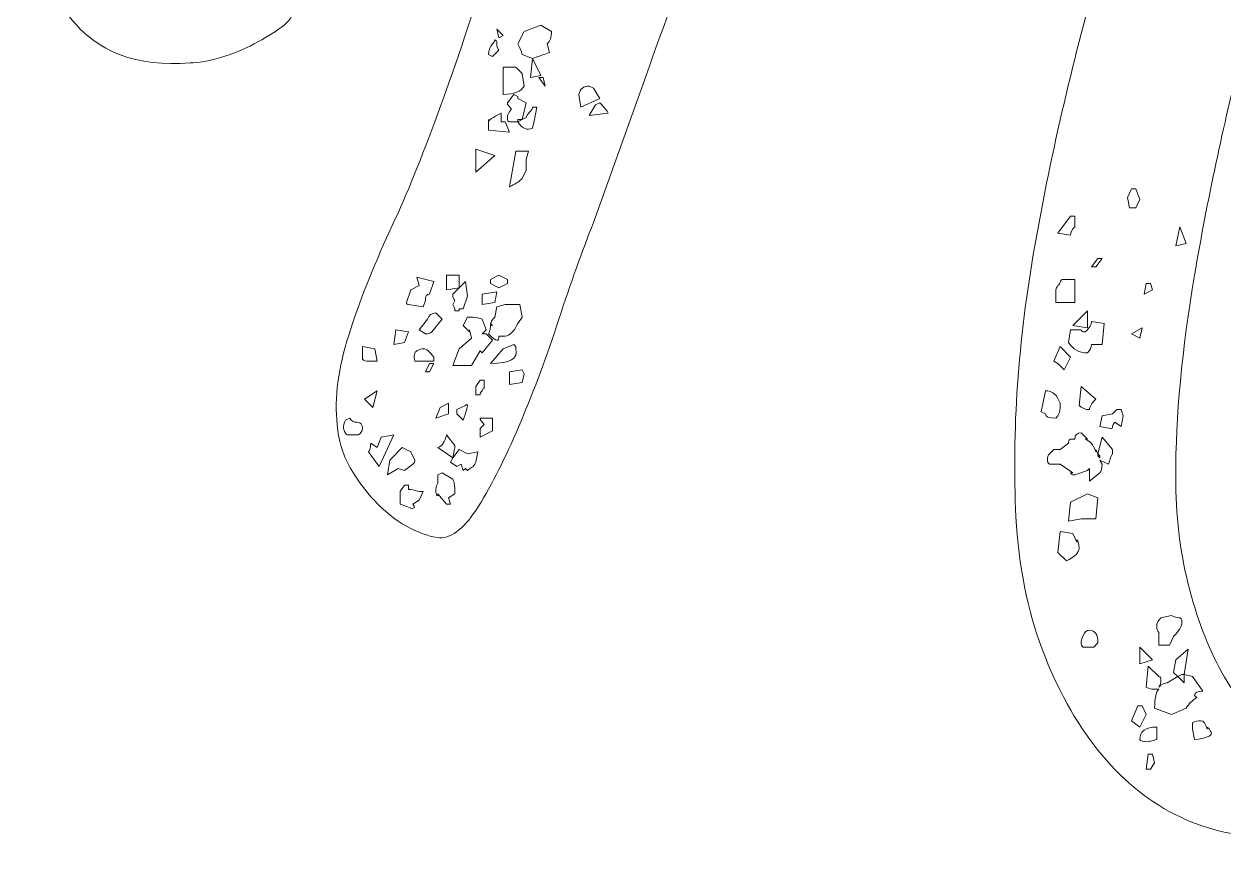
# Model space of a CAD drawing. Header units: inches. Extents: x 149 to 932, y -899 to -180.
# Drawn here: x 148.5 to 361.3, y -875.5 to -728.9 of the extents above; entities that cross this region are included whole.
import ezdxf

# ---------------------------------------------------------------- set-up
doc = ezdxf.new("R2010")
doc.units = ezdxf.units.IN
doc.header["$MEASUREMENT"] = 0
doc.layers.add('Layer 1', color=7, linetype='Continuous')

# ---------------------------------------------------------------- blocks, each defined once
blk = doc.blocks.new('block 5')
at = {"layer": 'Layer 1', "lineweight": 0}
for points in [[(232.35, -729.8), (232.72, -731.29), (233.46, -730.91), (232.35, -729.8)], [(240.92, -739.86), (240.54, -738.37), (239.8, -738.37), (240.92, -739.86)], [(236.82, -745.82), (236.07, -745.82), (236.07, -746.19), (236.82, -745.82)], [(228.62, -751.03), (228.62, -755.13), (231.97, -752.15), (228.62, -751.03)], [(345.61, -761.47), (346.35, -759.98), (345.61, -758.11), (344.86, -758.11), (344.12, -759.6), (344.49, -761.47), (345.61, -761.47)], [(353.43, -764.82), (352.69, -768.17), (354.55, -767.8), (353.43, -764.82)], [(339.65, -770.41), (338.9, -770.41), (337.78, -771.9), (338.53, -771.9), (339.65, -770.41)], [(232.72, -773.39), (231.23, -774.13), (231.23, -774.88), (232.72, -775.62), (234.21, -774.88), (234.21, -774.13), (232.72, -773.39)], [(229.74, -778.6), (231.97, -778.23), (232.35, -776.37), (229.74, -776.74), (229.74, -778.6)], [(348.59, -776), (348.22, -774.88), (347.47, -774.88), (347.1, -776.74), (348.59, -776)], [(337.04, -782.7), (337.04, -779.72), (334.43, -782.33), (337.04, -782.7)], [(346.35, -784.57), (346.73, -782.7), (344.86, -783.82), (346.35, -784.57)], [(216.7, -783.45), (214.46, -783.08), (214.09, -785.68), (215.95, -785.31), (216.7, -783.45)], [(331.82, -789.03), (332.94, -790.15), (334.06, -787.92), (332.2, -786.06), (331.08, -788.66), (331.82, -789.03)], [(221.17, -789.03), (220.42, -789.03), (219.68, -790.53), (220.42, -790.53), (221.17, -789.03)], [(236.82, -790.15), (234.58, -790.53), (234.58, -792.76), (236.82, -792.39), (237.19, -790.9), (236.82, -790.15)], [(210.37, -796.86), (211.11, -793.88), (208.87, -795.37), (210.37, -796.86)], [(222.29, -796.86), (221.54, -798.72), (223.78, -797.98), (223.78, -796.11), (222.29, -796.86)], [(339.27, -805.43), (338.9, -805.06), (338.9, -805.43), (339.27, -805.8), (339.27, -805.43)], [(335.92, -816.61), (338.53, -816.61), (338.9, -812.88), (337.04, -812.13), (334.06, -813.62), (333.69, -816.98), (335.92, -816.61)], [(348.59, -841.57), (346.35, -839.33), (346.35, -842.31), (348.59, -841.57)], [(354.18, -845.67), (354.18, -844.18), (353.8, -844.18), (353.06, -844.55), (354.18, -845.67)], [(346.35, -853.49), (347.47, -851.25), (346.73, -849.76), (345.98, -849.76), (344.86, -852.37), (346.35, -853.49)], [(348.96, -859.82), (348.59, -858.33), (347.84, -858.33), (347.47, -860.94), (348.22, -860.94), (348.96, -859.82)]]:
    blk.add_lwpolyline(points, dxfattribs=at)
for points, knots in [([(383.24, -661.62), (383.24, -661.62), (383.98, -663.11), (383.98, -663.11), (383.98, -663.11), (386.59, -663.48), (386.59, -663.48), (386.59, -663.48), (385.85, -665.34), (385.85, -665.34), (382.61, -674.04), (379.07, -684.34), (375.23, -696.27), (371.37, -708.19), (367.78, -720.73), (364.42, -733.9), (361.07, -747.06), (358.27, -760.22), (356.04, -773.39), (353.8, -786.55), (352.69, -798.48), (352.69, -809.15), (352.69, -815.86), (353.43, -822.19), (354.92, -828.15), (356.41, -834.12), (358.4, -839.33), (360.88, -843.8), (363.36, -848.27), (366.22, -851.81), (369.45, -854.42), (372.68, -857.03), (376.16, -858.33), (379.88, -858.33), (386.84, -858.33), (391.68, -852.87), (394.41, -841.94), (389.44, -841.94), (385.85, -841.25), (383.61, -839.89), (381.37, -838.52), (380.26, -836.85), (380.26, -834.86), (380.26, -832.12), (381.5, -830.76), (383.98, -830.76), (385.47, -830.76), (387.27, -830.89), (389.38, -831.14), (391.49, -831.38), (393.91, -831.51), (396.65, -831.51), (407.08, -831.26), (417.45, -830.33), (427.76, -828.71), (438.06, -827.1), (448.31, -825.55), (458.5, -824.06), (468.68, -822.57), (478.86, -821.26), (489.05, -820.14), (499.23, -819.03), (509.54, -818.59), (519.97, -818.84), (526.43, -819.09), (532.76, -819.9), (538.97, -821.26), (545.18, -822.62), (550.76, -824.68), (555.74, -827.41), (560.7, -830.14), (564.68, -833.49), (567.66, -837.47), (570.64, -841.44), (572.13, -846.16), (572.13, -851.63), (572.13, -854.11), (571.69, -856.71), (570.83, -859.45), (569.95, -862.18), (568.96, -864.72), (567.85, -867.09), (566.73, -869.45), (565.54, -871.43), (564.3, -873.05), (563.06, -874.66), (562.07, -875.47), (561.32, -875.47), (560.58, -875.47), (560.21, -875.1), (560.21, -874.35), (558.22, -867.89), (555.92, -862.49), (553.32, -858.15), (550.71, -853.8), (546.92, -850.32), (541.95, -847.72), (536.98, -845.11), (530.34, -843.18), (522.02, -841.94), (513.69, -840.7), (502.83, -839.83), (489.42, -839.33), (485.44, -839.33), (480.16, -839.45), (473.59, -839.71), (467, -839.95), (460.11, -840.26), (452.91, -840.64), (445.7, -841.01), (438.62, -841.38), (431.67, -841.75), (424.71, -842.13), (418.75, -842.31), (413.79, -842.31), (411.05, -842.31), (408.69, -842.31), (406.71, -842.31), (404.72, -842.31), (402.73, -842.19), (400.75, -841.94), (400.5, -853.36), (397.21, -861.37), (390.87, -865.97), (384.54, -870.56), (377.03, -872.86), (368.33, -872.86), (362.87, -872.86), (357.59, -871.56), (352.5, -868.95), (347.41, -866.34), (342.87, -862.55), (338.9, -857.59), (334.93, -852.62), (331.64, -846.65), (329.03, -839.71), (326.42, -832.75), (324.87, -824.92), (324.37, -816.23), (323.63, -801.09), (324.74, -785.07), (327.72, -768.17), (330.7, -751.28), (334.62, -734.52), (339.46, -717.88), (344.3, -701.24), (349.46, -685.22), (354.92, -669.81), (360.38, -654.42), (364.98, -640.63), (368.71, -628.46), (370.2, -623), (371.5, -618.53), (372.62, -615.05), (373.74, -611.57), (374.17, -609.64), (373.92, -609.27), (373.67, -608.9), (372.62, -610.27), (370.76, -613.37), (368.89, -616.48), (365.85, -622), (361.63, -629.95), (357.16, -638.15), (352.06, -647.71), (346.35, -658.64), (340.64, -669.57), (335.23, -679.87), (330.15, -689.56), (325.05, -699.25), (320.58, -707.51), (316.73, -714.34), (312.88, -721.17), (310.46, -724.58), (309.47, -724.58), (307.98, -724.83), (306.05, -724.39), (303.69, -723.28), (301.33, -722.16), (299.04, -720.8), (296.8, -719.18), (294.57, -717.57), (292.64, -715.83), (291.03, -713.96), (289.41, -712.1), (288.6, -710.42), (288.6, -708.93), (288.6, -707.94), (289.22, -704.65), (290.47, -699.06), (291.71, -693.47), (293.13, -686.83), (294.75, -679.13), (296.37, -671.43), (298.04, -663.36), (299.78, -654.91), (301.52, -646.47), (303.01, -639.02), (304.25, -632.56), (305.99, -624.12), (306.42, -619.83), (305.56, -619.7), (304.68, -619.58), (302.63, -623.87), (299.41, -632.56), (292.7, -648.2), (285.81, -665.34), (278.73, -683.97), (271.65, -702.6), (265.01, -720.61), (258.8, -737.99), (258.8, -737.99), (249.48, -764.07), (249.48, -764.07), (247.49, -769.04), (245.45, -774.76), (243.34, -781.21), (241.22, -787.67), (238.99, -793.69), (236.63, -799.28), (234.27, -804.87), (231.91, -809.65), (229.55, -813.62), (227.19, -817.6), (224.9, -819.71), (222.66, -819.96), (221.41, -819.96), (219.8, -819.52), (217.82, -818.65), (215.83, -817.78), (213.84, -816.42), (211.86, -814.56), (209.86, -812.69), (208.13, -810.52), (206.64, -808.04), (205.15, -805.56), (204.28, -802.82), (204.03, -799.84), (203.53, -795.12), (204.22, -789.84), (206.08, -784.01), (207.94, -778.17), (210.37, -772.03), (213.35, -765.56), (215.83, -760.35), (218.5, -753.89), (221.36, -746.19), (224.21, -738.49), (227, -730.3), (229.74, -721.6), (232.47, -712.91), (235.08, -703.9), (237.56, -694.59), (240.04, -685.28), (242.22, -676.33), (244.08, -667.76), (245.95, -659.19), (247.37, -651.13), (248.37, -643.55), (249.36, -635.97), (249.61, -629.58), (249.11, -624.36), (248.86, -620.63), (248.3, -616.91), (247.44, -613.18), (246.56, -609.46), (245.32, -606.11), (243.71, -603.12), (242.09, -600.14), (240.04, -597.72), (237.56, -595.86), (235.08, -594), (232.1, -593.06), (228.62, -593.06), (222.66, -593.06), (217.13, -595.06), (212.04, -599.03), (206.95, -603), (202.29, -608.22), (198.07, -614.67), (193.84, -621.14), (190.12, -628.4), (186.89, -636.47), (183.66, -644.54), (180.99, -652.62), (178.88, -660.68), (176.77, -668.76), (175.28, -676.46), (174.41, -683.78), (173.54, -691.11), (173.35, -697.26), (173.85, -702.23), (174.35, -708.44), (175.65, -713.4), (177.77, -717.13), (179.87, -720.86), (183.29, -723.59), (188.01, -725.33), (188.01, -725.33), (187.64, -725.33), (187.64, -725.33), (189.13, -725.83), (190.62, -726.07), (192.11, -726.07), (192.11, -726.07), (195.46, -725.7), (195.46, -725.7), (195.46, -725.7), (196.21, -726.45), (196.21, -726.45), (196.21, -727.44), (195.52, -728.43), (194.16, -729.42), (192.79, -730.42), (191.18, -731.41), (189.31, -732.4), (187.45, -733.4), (185.46, -734.21), (183.35, -734.83), (181.24, -735.45), (179.44, -735.76), (177.95, -735.76), (168.51, -736.5), (161.43, -733.84), (156.72, -727.75), (151.99, -721.67), (149.39, -714.65), (148.89, -706.7), (148.64, -705.46), (148.52, -704.28), (148.52, -703.16), (148.52, -702.04), (148.52, -700.87), (148.52, -699.62), (148.52, -699.62), (148.52, -692.17), (148.52, -692.17), (149.26, -680), (151.81, -667.52), (156.16, -654.73), (160.5, -641.94), (166.22, -630.32), (173.29, -619.89), (180.37, -609.46), (188.76, -600.83), (198.44, -594), (208.13, -587.17), (218.56, -583.51), (229.74, -583.01), (237.19, -582.76), (243.34, -584.37), (248.18, -587.85), (253.02, -591.33), (257, -595.92), (260.1, -601.63), (263.21, -607.35), (265.56, -613.68), (267.18, -620.63), (268.79, -627.59), (269.85, -634.42), (270.35, -641.13), (270.59, -643.86), (270.72, -647.27), (270.72, -651.37), (270.72, -655.47), (270.84, -658.51), (271.09, -660.5), (272.58, -657.27), (275.06, -652.25), (278.54, -645.41), (282.02, -638.58), (285.75, -631.57), (289.72, -624.36), (293.69, -617.16), (297.36, -610.57), (300.71, -604.61), (304.07, -598.65), (306.12, -595.06), (306.86, -593.81), (308.1, -591.08), (310.4, -589.34), (313.75, -588.59), (317.11, -587.85), (320.58, -587.91), (324.19, -588.78), (327.78, -589.65), (331.01, -591.14), (333.87, -593.25), (336.72, -595.36), (338.28, -597.79), (338.53, -600.52), (338.53, -602.01), (338.34, -603.68), (337.97, -605.55), (337.6, -607.41), (337.16, -609.34), (336.67, -611.32), (335.92, -615.3), (335.05, -619.7), (334.06, -624.55), (333.06, -629.39), (332.07, -633.99), (331.08, -638.33), (330.08, -642.68), (329.21, -646.53), (328.47, -649.88), (327.72, -653.24), (327.35, -655.41), (327.35, -656.4), (327.35, -656.4), (328.1, -656.4), (328.1, -656.4), (328.1, -656.4), (370.2, -590.46), (370.2, -590.46), (372.68, -586.24), (376.16, -583.69), (380.63, -582.82), (385.1, -581.95), (389.51, -582.14), (393.86, -583.38), (398.2, -584.62), (401.99, -586.67), (405.22, -589.53), (408.44, -592.38), (409.93, -595.3), (409.69, -598.28), (409.69, -600.52), (409.32, -602.51), (408.57, -604.24), (408.57, -604.24), (386.59, -663.48), (386.59, -663.48), (386.59, -663.48), (386.59, -661.25), (386.59, -661.25), (386.59, -661.25), (385.85, -659.75), (385.85, -659.75), (385.85, -659.75), (383.61, -660.5), (383.61, -660.5), (383.61, -660.5), (383.24, -661.62), (383.24, -661.62)], [0, 0, 0, 0, 1, 1, 1, 2, 2, 2, 3, 3, 3, 4, 4, 4, 5, 5, 5, 6, 6, 6, 7, 7, 7, 8, 8, 8, 9, 9, 9, 10, 10, 10, 11, 11, 11, 12, 12, 12, 13, 13, 13, 14, 14, 14, 15, 15, 15, 16, 16, 16, 17, 17, 17, 18, 18, 18, 19, 19, 19, 20, 20, 20, 21, 21, 21, 22, 22, 22, 23, 23, 23, 24, 24, 24, 25, 25, 25, 26, 26, 26, 27, 27, 27, 28, 28, 28, 29, 29, 29, 30, 30, 30, 31, 31, 31, 32, 32, 32, 33, 33, 33, 34, 34, 34, 35, 35, 35, 36, 36, 36, 37, 37, 37, 38, 38, 38, 39, 39, 39, 40, 40, 40, 41, 41, 41, 42, 42, 42, 43, 43, 43, 44, 44, 44, 45, 45, 45, 46, 46, 46, 47, 47, 47, 48, 48, 48, 49, 49, 49, 50, 50, 50, 51, 51, 51, 52, 52, 52, 53, 53, 53, 54, 54, 54, 55, 55, 55, 56, 56, 56, 57, 57, 57, 58, 58, 58, 59, 59, 59, 60, 60, 60, 61, 61, 61, 62, 62, 62, 63, 63, 63, 64, 64, 64, 65, 65, 65, 66, 66, 66, 67, 67, 67, 68, 68, 68, 69, 69, 69, 70, 70, 70, 71, 71, 71, 72, 72, 72, 73, 73, 73, 74, 74, 74, 75, 75, 75, 76, 76, 76, 77, 77, 77, 78, 78, 78, 79, 79, 79, 80, 80, 80, 81, 81, 81, 82, 82, 82, 83, 83, 83, 84, 84, 84, 85, 85, 85, 86, 86, 86, 87, 87, 87, 88, 88, 88, 89, 89, 89, 90, 90, 90, 91, 91, 91, 92, 92, 92, 93, 93, 93, 94, 94, 94, 95, 95, 95, 96, 96, 96, 97, 97, 97, 98, 98, 98, 99, 99, 99, 100, 100, 100, 101, 101, 101, 102, 102, 102, 103, 103, 103, 104, 104, 104, 105, 105, 105, 106, 106, 106, 107, 107, 107, 108, 108, 108, 109, 109, 109, 110, 110, 110, 111, 111, 111, 112, 112, 112, 113, 113, 113, 114, 114, 114, 115, 115, 115, 116, 116, 116, 117, 117, 117, 118, 118, 118, 119, 119, 119, 120, 120, 120, 121, 121, 121, 122, 122, 122, 123, 123, 123, 124, 124, 124, 125, 125, 125, 126, 126, 126, 127, 127, 127, 128, 128, 128, 129, 129, 129, 130, 130, 130, 131, 131, 131, 132, 132, 132, 133, 133, 133, 134, 134, 134, 135, 135, 135, 136, 136, 136, 137, 137, 137, 138, 138, 138, 139, 139, 139, 140, 140, 140, 141, 141, 141, 142, 142, 142, 143, 143, 143, 144, 144, 144, 145, 145, 145, 146, 146, 146, 147, 147, 147, 148, 148, 148, 148]), ([(238.68, -735.01), (238.68, -735.01), (238.31, -738.37), (238.31, -738.37), (238.31, -738.37), (240.17, -737.99), (240.17, -737.99), (240.17, -737.99), (238.68, -735.01), (238.68, -735.01), (238.68, -735.01), (241.66, -733.9), (241.66, -733.9), (241.66, -733.9), (241.29, -732.4), (241.29, -732.4), (241.78, -731.91), (242.03, -731.17), (242.03, -730.17), (242.03, -730.17), (240.17, -729.05), (240.17, -729.05), (240.17, -729.05), (237.19, -730.17), (237.19, -730.17), (237.19, -730.17), (236.07, -732.4), (236.07, -732.4), (236.57, -733.4), (236.82, -734.02), (236.82, -734.27), (236.82, -734.27), (238.68, -735.01), (238.68, -735.01)], [0, 0, 0, 0, 1, 1, 1, 2, 2, 2, 3, 3, 3, 4, 4, 4, 5, 5, 5, 6, 6, 6, 7, 7, 7, 8, 8, 8, 9, 9, 9, 10, 10, 10, 11, 11, 11, 11]), ([(232.72, -733.52), (232.47, -733.28), (232.35, -732.91), (232.35, -732.4), (232.35, -731.91), (232.22, -731.66), (231.97, -731.66), (231.97, -731.91), (231.85, -732.16), (231.6, -732.4), (231.1, -732.91), (230.86, -733.52), (230.86, -734.27), (230.86, -734.27), (231.6, -734.64), (231.6, -734.64), (231.6, -734.64), (232.72, -733.52), (232.72, -733.52)], [0, 0, 0, 0, 1, 1, 1, 2, 2, 2, 3, 3, 3, 4, 4, 4, 5, 5, 5, 6, 6, 6, 6]), ([(233.46, -741.35), (235.45, -741.35), (236.69, -740.85), (237.19, -739.86), (237.19, -739.86), (236.82, -737.62), (236.82, -737.62), (236.82, -737.62), (235.7, -736.5), (235.7, -736.5), (235.7, -736.5), (233.46, -736.5), (233.46, -736.5), (233.46, -736.5), (233.46, -741.35), (233.46, -741.35)], [0, 0, 0, 0, 1, 1, 1, 2, 2, 2, 3, 3, 3, 4, 4, 4, 5, 5, 5, 5]), ([(248.74, -739.86), (247.75, -739.86), (247.12, -740.36), (246.88, -741.35), (246.88, -741.35), (247.25, -743.58), (247.25, -743.58), (247.25, -743.58), (250.6, -742.09), (250.6, -742.09), (250.6, -742.09), (249.48, -740.23), (249.48, -740.23), (249.48, -740.23), (248.74, -739.86), (248.74, -739.86)], [0, 0, 0, 0, 1, 1, 1, 2, 2, 2, 3, 3, 3, 4, 4, 4, 5, 5, 5, 5]), ([(239.43, -743.58), (239.43, -743.58), (238.68, -743.58), (238.68, -743.58), (238.68, -743.83), (238.49, -744.14), (238.12, -744.51), (237.75, -744.89), (237.56, -745.2), (237.56, -745.45), (237.56, -745.45), (236.82, -745.82), (236.82, -745.82), (236.82, -745.82), (237.56, -742.84), (237.56, -742.84), (237.56, -742.84), (236.07, -742.09), (236.07, -742.09), (236.07, -742.09), (236.07, -741.72), (236.07, -741.72), (236.07, -741.72), (235.33, -741.35), (235.33, -741.35), (235.33, -741.35), (234.21, -742.84), (234.21, -742.84), (234.21, -743.09), (234.45, -743.46), (234.96, -743.96), (234.45, -744.46), (234.21, -744.95), (234.21, -745.45), (234.21, -745.95), (234.33, -746.19), (234.58, -746.19), (234.58, -746.19), (236.07, -746.19), (236.07, -746.19), (236.82, -747.43), (237.69, -747.81), (238.68, -747.31), (238.68, -747.31), (239.05, -745.82), (239.05, -745.82), (239.05, -745.82), (239.43, -743.58), (239.43, -743.58)], [0, 0, 0, 0, 1, 1, 1, 2, 2, 2, 3, 3, 3, 4, 4, 4, 5, 5, 5, 6, 6, 6, 7, 7, 7, 8, 8, 8, 9, 9, 9, 10, 10, 10, 11, 11, 11, 12, 12, 12, 13, 13, 13, 14, 14, 14, 15, 15, 15, 16, 16, 16, 16]), ([(249.86, -743.21), (249.86, -743.21), (248.74, -745.07), (248.74, -745.07), (248.74, -745.07), (252.09, -744.7), (252.09, -744.7), (251.84, -744.2), (251.47, -743.71), (250.98, -743.21), (250.98, -743.21), (250.6, -742.84), (250.6, -742.84), (250.6, -742.84), (249.86, -743.21), (249.86, -743.21)], [0, 0, 0, 0, 1, 1, 1, 2, 2, 2, 3, 3, 3, 4, 4, 4, 5, 5, 5, 5]), ([(233.09, -746.19), (233.09, -746.19), (233.09, -744.7), (233.09, -744.7), (231.6, -745.45), (230.86, -745.95), (230.86, -746.19), (230.86, -746.19), (230.86, -745.82), (230.86, -745.82), (230.86, -745.82), (230.86, -747.68), (230.86, -747.68), (230.86, -747.68), (234.58, -748.05), (234.58, -748.05), (234.58, -748.05), (233.84, -746.19), (233.84, -746.19), (233.84, -746.19), (233.09, -746.19), (233.09, -746.19)], [0, 0, 0, 0, 1, 1, 1, 2, 2, 2, 3, 3, 3, 4, 4, 4, 5, 5, 5, 6, 6, 6, 7, 7, 7, 7]), ([(237.94, -751.41), (237.94, -751.41), (235.7, -751.41), (235.7, -751.41), (235.7, -751.41), (234.58, -757.74), (234.58, -757.74), (235.57, -757.24), (236.2, -756.87), (236.45, -756.62), (236.45, -756.62), (236.82, -756.25), (236.82, -756.25), (236.82, -756.25), (237.56, -754.76), (237.56, -754.76), (237.56, -754.76), (237.56, -752.9), (237.56, -752.9), (237.56, -752.9), (237.94, -751.41), (237.94, -751.41)], [0, 0, 0, 0, 1, 1, 1, 2, 2, 2, 3, 3, 3, 4, 4, 4, 5, 5, 5, 6, 6, 6, 7, 7, 7, 7]), ([(334.8, -762.96), (334.8, -762.96), (334.06, -762.96), (334.06, -762.96), (334.06, -762.96), (331.82, -765.94), (331.82, -765.94), (331.82, -765.94), (334.06, -766.31), (334.06, -766.31), (334.06, -765.81), (334.3, -765.32), (334.8, -764.82), (334.8, -764.82), (334.8, -762.96), (334.8, -762.96)], [0, 0, 0, 0, 1, 1, 1, 2, 2, 2, 3, 3, 3, 4, 4, 4, 5, 5, 5, 5]), ([(219.68, -777.86), (219.68, -777.11), (219.92, -776.74), (220.42, -776.74), (220.42, -776.74), (221.17, -774.51), (221.17, -774.51), (221.17, -774.51), (218.19, -773.76), (218.19, -773.76), (218.19, -773.76), (218.56, -775.25), (218.56, -775.25), (218.56, -775.25), (217.07, -776), (217.07, -776), (217.07, -776), (216.33, -778.23), (216.33, -778.23), (216.33, -778.48), (216.45, -778.6), (216.7, -778.6), (216.7, -778.6), (219.31, -778.98), (219.31, -778.98), (219.31, -778.98), (219.68, -777.86), (219.68, -777.86)], [0, 0, 0, 0, 1, 1, 1, 2, 2, 2, 3, 3, 3, 4, 4, 4, 5, 5, 5, 6, 6, 6, 7, 7, 7, 8, 8, 8, 9, 9, 9, 9]), ([(225.64, -775.62), (225.64, -775.62), (225.64, -773.39), (225.64, -773.39), (225.64, -773.39), (223.41, -773.39), (223.41, -773.39), (223.41, -773.39), (223.41, -776), (223.41, -776), (223.41, -776), (225.64, -775.62), (225.64, -775.62), (225.64, -775.62), (224.52, -776.74), (224.52, -776.74), (224.52, -777.24), (224.65, -777.61), (224.9, -777.86), (224.9, -777.86), (224.52, -778.6), (224.52, -778.6), (224.77, -778.85), (224.9, -779.23), (224.9, -779.72), (224.9, -779.72), (225.64, -779.72), (225.64, -779.72), (225.64, -779.72), (225.64, -779.35), (225.64, -779.35), (225.64, -779.35), (226.39, -779.35), (226.39, -779.35), (226.39, -779.35), (227.13, -777.11), (227.13, -777.11), (227.13, -777.11), (226.76, -774.51), (226.76, -774.51), (226.76, -774.51), (225.64, -775.62), (225.64, -775.62)], [0, 0, 0, 0, 1, 1, 1, 2, 2, 2, 3, 3, 3, 4, 4, 4, 5, 5, 5, 6, 6, 6, 7, 7, 7, 8, 8, 8, 9, 9, 9, 10, 10, 10, 11, 11, 11, 12, 12, 12, 13, 13, 13, 14, 14, 14, 14]), ([(334.8, -778.23), (334.8, -778.23), (334.8, -774.13), (334.8, -774.13), (334.8, -774.13), (332.57, -774.13), (332.57, -774.13), (332.32, -774.38), (332.2, -774.57), (332.2, -774.69), (332.2, -774.82), (332.07, -775.01), (331.82, -775.25), (331.57, -775.5), (331.45, -775.75), (331.45, -776), (331.45, -776), (331.45, -778.23), (331.45, -778.23), (331.45, -778.23), (334.8, -778.23), (334.8, -778.23)], [0, 0, 0, 0, 1, 1, 1, 2, 2, 2, 3, 3, 3, 4, 4, 4, 5, 5, 5, 6, 6, 6, 7, 7, 7, 7]), ([(233.84, -778.6), (233.84, -778.6), (232.35, -778.98), (232.35, -778.98), (232.35, -778.98), (231.97, -780.84), (231.97, -780.84), (231.23, -781.58), (231.1, -782.09), (231.6, -782.33), (231.6, -782.33), (231.23, -781.96), (231.23, -781.96), (231.23, -782.7), (231.1, -783.32), (230.86, -783.82), (231.6, -784.57), (232.1, -784.94), (232.35, -784.94), (232.59, -784.94), (232.72, -784.69), (232.72, -784.19), (232.72, -784.19), (233.84, -784.19), (233.84, -784.19), (234.58, -784.19), (235.33, -783.45), (236.07, -781.96), (236.07, -781.96), (236.82, -780.84), (236.82, -780.84), (236.82, -780.84), (236.45, -778.6), (236.45, -778.6), (236.45, -778.6), (233.84, -778.6), (233.84, -778.6)], [0, 0, 0, 0, 1, 1, 1, 2, 2, 2, 3, 3, 3, 4, 4, 4, 5, 5, 5, 6, 6, 6, 7, 7, 7, 8, 8, 8, 9, 9, 9, 10, 10, 10, 11, 11, 11, 12, 12, 12, 12]), ([(219.68, -783.82), (220.17, -783.82), (220.55, -783.7), (220.8, -783.45), (220.8, -783.45), (222.66, -781.21), (222.66, -781.21), (222.66, -781.21), (221.54, -780.09), (221.54, -780.09), (220.8, -780.09), (220.3, -780.47), (220.05, -781.21), (220.05, -781.21), (218.56, -783.08), (218.56, -783.08), (218.56, -783.08), (219.68, -783.82), (219.68, -783.82)], [0, 0, 0, 0, 1, 1, 1, 2, 2, 2, 3, 3, 3, 4, 4, 4, 5, 5, 5, 6, 6, 6, 6]), ([(227.88, -784.57), (227.88, -784.57), (225.64, -786.43), (225.64, -786.43), (225.64, -786.43), (224.52, -789.41), (224.52, -789.41), (224.52, -789.41), (227.88, -789.41), (227.88, -789.41), (227.88, -789.41), (229.37, -786.8), (229.37, -786.8), (229.37, -786.8), (229.74, -787.17), (229.74, -787.17), (229.74, -787.17), (231.6, -784.94), (231.6, -784.94), (231.6, -784.94), (230.48, -783.82), (230.48, -783.82), (230.48, -783.82), (229.74, -783.82), (229.74, -783.82), (229.74, -783.82), (230.48, -783.08), (230.48, -783.08), (230.48, -783.08), (229.74, -781.21), (229.74, -781.21), (229.49, -780.97), (228.62, -780.84), (227.13, -780.84), (227.13, -780.84), (226.39, -782.33), (226.39, -782.33), (226.39, -782.33), (227.5, -783.45), (227.5, -783.45), (227.5, -783.45), (227.5, -783.08), (227.5, -783.08), (227.5, -783.08), (227.88, -784.57), (227.88, -784.57)], [0, 0, 0, 0, 1, 1, 1, 2, 2, 2, 3, 3, 3, 4, 4, 4, 5, 5, 5, 6, 6, 6, 7, 7, 7, 8, 8, 8, 9, 9, 9, 10, 10, 10, 11, 11, 11, 12, 12, 12, 13, 13, 13, 14, 14, 14, 15, 15, 15, 15]), ([(333.69, -785.31), (334.43, -786.55), (335.55, -787.17), (337.04, -787.17), (337.53, -786.68), (337.78, -786.18), (337.78, -785.68), (337.78, -785.68), (339.65, -785.68), (339.65, -785.68), (339.65, -785.68), (340.02, -781.96), (340.02, -781.96), (340.02, -781.96), (337.78, -781.58), (337.78, -781.58), (337.78, -782.09), (337.41, -782.7), (336.67, -783.45), (336.17, -783.45), (335.92, -783.32), (335.92, -783.08), (335.92, -783.08), (334.06, -783.08), (334.06, -783.08), (334.06, -783.08), (333.69, -785.31), (333.69, -785.31)], [0, 0, 0, 0, 1, 1, 1, 2, 2, 2, 3, 3, 3, 4, 4, 4, 5, 5, 5, 6, 6, 6, 7, 7, 7, 8, 8, 8, 9, 9, 9, 9]), ([(211.11, -788.66), (211.11, -788.66), (210.74, -786.43), (210.74, -786.43), (210.74, -786.43), (208.5, -786.06), (208.5, -786.06), (208.5, -786.06), (208.5, -788.29), (208.5, -788.29), (208.75, -788.54), (209.12, -788.66), (209.62, -788.66), (209.62, -788.66), (209.99, -788.66), (209.99, -788.66), (209.99, -788.66), (211.11, -788.66), (211.11, -788.66)], [0, 0, 0, 0, 1, 1, 1, 2, 2, 2, 3, 3, 3, 4, 4, 4, 5, 5, 5, 6, 6, 6, 6]), ([(221.17, -787.92), (220.42, -786.93), (219.8, -786.43), (219.31, -786.43), (219.06, -786.43), (218.68, -786.55), (218.19, -786.8), (217.69, -787.05), (217.57, -787.67), (217.82, -788.66), (217.82, -788.66), (221.17, -788.66), (221.17, -788.66), (221.17, -788.66), (221.17, -787.92), (221.17, -787.92)], [0, 0, 0, 0, 1, 1, 1, 2, 2, 2, 3, 3, 3, 4, 4, 4, 5, 5, 5, 5]), ([(235.33, -785.68), (235.33, -785.68), (233.46, -786.43), (233.46, -786.43), (233.46, -786.43), (231.23, -789.03), (231.23, -789.03), (234.7, -789.03), (236.2, -788.17), (235.7, -786.43), (235.7, -786.43), (235.7, -786.06), (235.7, -786.06), (235.7, -786.06), (235.33, -785.68), (235.33, -785.68)], [0, 0, 0, 0, 1, 1, 1, 2, 2, 2, 3, 3, 3, 4, 4, 4, 5, 5, 5, 5]), ([(228.62, -793.13), (228.62, -793.13), (228.62, -794.62), (228.62, -794.62), (228.62, -794.62), (229.37, -794.62), (229.37, -794.62), (229.37, -794.38), (229.49, -794.13), (229.74, -793.88), (229.74, -793.63), (229.86, -793.51), (230.11, -793.51), (230.11, -793.51), (230.11, -792.02), (230.11, -792.02), (230.11, -792.02), (229.37, -792.02), (229.37, -792.02), (229.37, -792.02), (228.62, -793.13), (228.62, -793.13)], [0, 0, 0, 0, 1, 1, 1, 2, 2, 2, 3, 3, 3, 4, 4, 4, 5, 5, 5, 6, 6, 6, 7, 7, 7, 7]), ([(335.55, -796.49), (336.04, -796.99), (336.67, -797.23), (337.41, -797.23), (337.41, -796.74), (337.78, -796.11), (338.53, -795.37), (338.53, -795.37), (335.92, -793.13), (335.92, -793.13), (335.92, -793.13), (335.55, -796.49), (335.55, -796.49)], [0, 0, 0, 0, 1, 1, 1, 2, 2, 2, 3, 3, 3, 4, 4, 4, 4]), ([(329.59, -797.98), (329.59, -798.48), (330.2, -798.72), (331.45, -798.72), (331.94, -798.23), (332.2, -797.6), (332.2, -796.86), (332.2, -796.86), (332.2, -796.11), (332.2, -796.11), (331.69, -794.62), (330.83, -793.88), (329.59, -793.88), (329.59, -793.88), (328.84, -797.6), (328.84, -797.6), (328.84, -797.6), (329.59, -797.98), (329.59, -797.98)], [0, 0, 0, 0, 1, 1, 1, 2, 2, 2, 3, 3, 3, 4, 4, 4, 5, 5, 5, 6, 6, 6, 6]), ([(226.39, -799.1), (226.88, -797.6), (227.13, -796.74), (227.13, -796.49), (227.13, -796.24), (227, -796.24), (226.76, -796.49), (226.76, -796.49), (225.27, -797.23), (225.27, -797.23), (225.27, -797.23), (225.27, -797.98), (225.27, -797.98), (225.27, -797.98), (226.39, -799.1), (226.39, -799.1)], [0, 0, 0, 0, 1, 1, 1, 2, 2, 2, 3, 3, 3, 4, 4, 4, 5, 5, 5, 5]), ([(343.37, -798.35), (343.37, -798.35), (343, -797.23), (343, -797.23), (343, -797.23), (342.25, -797.23), (342.25, -797.23), (342.25, -797.23), (341.51, -797.98), (341.51, -797.98), (341.51, -797.98), (339.65, -798.35), (339.65, -798.35), (339.65, -798.35), (339.27, -800.21), (339.27, -800.21), (339.27, -800.21), (341.14, -800.59), (341.14, -800.59), (341.38, -800.59), (341.51, -800.46), (341.51, -800.21), (341.51, -799.97), (341.63, -799.72), (341.88, -799.47), (341.88, -799.47), (343, -800.21), (343, -800.21), (343, -800.21), (343.37, -798.35), (343.37, -798.35)], [0, 0, 0, 0, 1, 1, 1, 2, 2, 2, 3, 3, 3, 4, 4, 4, 5, 5, 5, 6, 6, 6, 7, 7, 7, 8, 8, 8, 9, 9, 9, 10, 10, 10, 10]), ([(205.52, -799.1), (205.27, -799.6), (205.15, -800.09), (205.15, -800.59), (205.39, -801.33), (205.64, -801.7), (205.89, -801.7), (205.89, -801.7), (207.76, -801.7), (207.76, -801.7), (208.25, -801.46), (208.5, -801.09), (208.5, -800.59), (208.5, -799.84), (208.19, -799.47), (207.57, -799.47), (206.95, -799.47), (206.51, -799.22), (206.27, -798.72), (206.27, -798.72), (205.52, -799.1), (205.52, -799.1)], [0, 0, 0, 0, 1, 1, 1, 2, 2, 2, 3, 3, 3, 4, 4, 4, 5, 5, 5, 6, 6, 6, 7, 7, 7, 7]), ([(229.37, -802.08), (229.37, -802.08), (231.6, -800.96), (231.6, -800.96), (231.6, -800.96), (231.6, -798.72), (231.6, -798.72), (231.6, -798.72), (229.37, -798.72), (229.37, -798.72), (229.37, -798.97), (229.61, -799.34), (230.11, -799.84), (230.11, -799.84), (229.37, -800.59), (229.37, -800.59), (229.37, -800.59), (229.37, -802.08), (229.37, -802.08)], [0, 0, 0, 0, 1, 1, 1, 2, 2, 2, 3, 3, 3, 4, 4, 4, 5, 5, 5, 6, 6, 6, 6]), ([(210.37, -805.8), (210.37, -805.8), (211.48, -807.29), (211.48, -807.29), (211.48, -807.29), (214.09, -801.7), (214.09, -801.7), (214.09, -801.7), (211.86, -802.08), (211.86, -802.08), (211.86, -802.08), (211.11, -803.94), (211.11, -803.94), (211.11, -803.94), (209.99, -803.19), (209.99, -803.19), (209.99, -803.94), (209.86, -804.44), (209.62, -804.68), (209.62, -804.68), (210.37, -805.8), (210.37, -805.8)], [0, 0, 0, 0, 1, 1, 1, 2, 2, 2, 3, 3, 3, 4, 4, 4, 5, 5, 5, 6, 6, 6, 7, 7, 7, 7]), ([(223.41, -801.7), (223.15, -802.95), (222.66, -803.69), (221.91, -803.94), (221.91, -803.94), (224.52, -805.8), (224.52, -805.8), (224.52, -805.8), (224.15, -806.55), (224.15, -806.55), (224.15, -806.55), (225.27, -807.29), (225.27, -807.29), (225.27, -807.29), (226.01, -806.92), (226.01, -806.92), (226.01, -806.92), (226.39, -808.04), (226.39, -808.04), (226.39, -808.04), (226.76, -807.66), (226.76, -807.66), (226.76, -807.66), (227.13, -808.04), (227.13, -808.04), (227.38, -807.79), (227.63, -807.61), (227.88, -807.48), (228.12, -807.35), (228.37, -807.05), (228.62, -806.55), (228.62, -806.55), (228.99, -804.68), (228.99, -804.68), (228.99, -804.68), (227.13, -805.06), (227.13, -805.06), (227.13, -805.06), (225.64, -804.31), (225.64, -804.31), (225.64, -804.31), (224.52, -805.8), (224.52, -805.8), (224.77, -804.81), (224.9, -804.07), (224.9, -803.57), (224.9, -803.57), (223.41, -801.7), (223.41, -801.7)], [0, 0, 0, 0, 1, 1, 1, 2, 2, 2, 3, 3, 3, 4, 4, 4, 5, 5, 5, 6, 6, 6, 7, 7, 7, 8, 8, 8, 9, 9, 9, 10, 10, 10, 11, 11, 11, 12, 12, 12, 13, 13, 13, 14, 14, 14, 15, 15, 15, 16, 16, 16, 16]), ([(340.76, -806.92), (341.26, -805.43), (341.51, -804.81), (341.51, -805.06), (341.51, -805.06), (341.51, -804.31), (341.51, -804.31), (341.51, -804.31), (339.65, -802.08), (339.65, -802.08), (339.65, -802.08), (338.9, -805.06), (338.9, -805.06), (338.9, -805.06), (338.53, -804.31), (338.53, -804.31), (338.53, -804.31), (338.53, -804.68), (338.53, -804.68), (338.03, -803.44), (337.41, -802.7), (336.67, -802.45), (336.67, -802.45), (337.04, -802.45), (337.04, -802.45), (337.04, -802.45), (335.92, -801.33), (335.92, -801.33), (335.18, -801.33), (334.8, -801.7), (334.8, -802.45), (334.8, -802.45), (334.06, -802.45), (334.06, -802.45), (333.81, -802.45), (333.69, -802.7), (333.69, -803.19), (333.69, -803.19), (332.2, -804.31), (332.2, -804.31), (332.2, -804.31), (331.08, -804.31), (331.08, -804.31), (331.08, -804.31), (330.33, -805.06), (330.33, -805.06), (330.08, -805.31), (329.96, -805.68), (329.96, -806.17), (329.96, -806.42), (330.08, -806.67), (330.33, -806.92), (330.33, -806.92), (332.2, -806.92), (332.2, -806.92), (332.2, -806.92), (334.43, -808.41), (334.43, -808.41), (334.43, -808.41), (334.06, -808.41), (334.06, -808.41), (334.06, -808.66), (334.3, -808.78), (334.8, -808.78), (334.8, -808.78), (337.04, -808.04), (337.04, -808.04), (337.04, -808.04), (337.41, -807.66), (337.41, -807.66), (337.41, -807.66), (337.41, -809.9), (337.41, -809.9), (337.41, -809.9), (339.27, -808.41), (339.27, -808.41), (339.52, -808.16), (339.65, -807.66), (339.65, -806.92), (339.65, -806.92), (339.27, -806.17), (339.27, -806.17), (339.27, -806.17), (340.76, -806.92), (340.76, -806.92)], [0, 0, 0, 0, 1, 1, 1, 2, 2, 2, 3, 3, 3, 4, 4, 4, 5, 5, 5, 6, 6, 6, 7, 7, 7, 8, 8, 8, 9, 9, 9, 10, 10, 10, 11, 11, 11, 12, 12, 12, 13, 13, 13, 14, 14, 14, 15, 15, 15, 16, 16, 16, 17, 17, 17, 18, 18, 18, 19, 19, 19, 20, 20, 20, 21, 21, 21, 22, 22, 22, 23, 23, 23, 24, 24, 24, 25, 25, 25, 26, 26, 26, 27, 27, 27, 28, 28, 28, 28]), ([(215.95, -808.04), (215.95, -808.04), (217.44, -806.92), (217.44, -806.92), (217.69, -806.67), (217.82, -806.42), (217.82, -806.17), (217.82, -806.17), (217.07, -804.68), (217.07, -804.68), (217.07, -804.68), (215.58, -803.94), (215.58, -803.94), (215.58, -803.94), (213.35, -806.17), (213.35, -806.17), (213.35, -806.17), (212.97, -808.78), (212.97, -808.78), (212.97, -808.78), (214.84, -807.66), (214.84, -807.66), (214.84, -807.66), (215.95, -808.04), (215.95, -808.04)], [0, 0, 0, 0, 1, 1, 1, 2, 2, 2, 3, 3, 3, 4, 4, 4, 5, 5, 5, 6, 6, 6, 7, 7, 7, 8, 8, 8, 8]), ([(223.78, -812.88), (223.78, -812.88), (224.9, -812.13), (224.9, -812.13), (224.9, -810.64), (224.77, -809.78), (224.52, -809.53), (224.52, -809.53), (222.66, -808.41), (222.66, -808.41), (222.66, -808.41), (221.91, -808.78), (221.91, -808.78), (221.91, -808.78), (221.91, -810.27), (221.91, -810.27), (221.66, -810.52), (221.54, -810.9), (221.54, -811.39), (221.54, -811.39), (221.54, -811.76), (221.54, -811.76), (221.54, -812.26), (221.66, -812.51), (221.91, -812.51), (221.91, -812.51), (221.91, -812.13), (221.91, -812.13), (221.91, -812.13), (223.41, -814), (223.41, -814), (223.41, -814), (224.15, -814), (224.15, -814), (224.15, -814), (223.78, -812.88), (223.78, -812.88)], [0, 0, 0, 0, 1, 1, 1, 2, 2, 2, 3, 3, 3, 4, 4, 4, 5, 5, 5, 6, 6, 6, 7, 7, 7, 8, 8, 8, 9, 9, 9, 10, 10, 10, 11, 11, 11, 12, 12, 12, 12]), ([(219.31, -811.76), (218.81, -811.76), (218.38, -811.7), (218, -811.58), (217.63, -811.45), (217.19, -811.39), (216.7, -811.39), (216.7, -811.39), (216.7, -810.64), (216.7, -810.64), (216.7, -810.64), (215.95, -810.64), (215.95, -810.64), (215.95, -810.64), (215.21, -811.76), (215.21, -811.76), (215.21, -811.76), (215.21, -814), (215.21, -814), (216.7, -814.5), (217.32, -814.74), (217.07, -814.74), (217.82, -814.74), (217.94, -814.5), (217.44, -814), (217.44, -814), (218.56, -813.25), (218.56, -813.25), (218.56, -813.25), (219.31, -811.76), (219.31, -811.76)], [0, 0, 0, 0, 1, 1, 1, 2, 2, 2, 3, 3, 3, 4, 4, 4, 5, 5, 5, 6, 6, 6, 7, 7, 7, 8, 8, 8, 9, 9, 9, 10, 10, 10, 10]), ([(333.31, -824.06), (334.8, -823.31), (335.55, -822.57), (335.55, -821.82), (335.55, -821.08), (335.42, -820.58), (335.18, -820.33), (335.18, -820.33), (335.18, -820.7), (335.18, -820.7), (335.18, -820.7), (334.43, -819.21), (334.43, -819.21), (334.43, -819.21), (332.2, -818.84), (332.2, -818.84), (332.2, -818.84), (331.82, -822.57), (331.82, -822.57), (331.82, -822.57), (333.31, -824.06), (333.31, -824.06)], [0, 0, 0, 0, 1, 1, 1, 2, 2, 2, 3, 3, 3, 4, 4, 4, 5, 5, 5, 6, 6, 6, 7, 7, 7, 7]), ([(352.31, -837.47), (353.3, -836.47), (353.8, -835.61), (353.8, -834.86), (353.8, -834.36), (353.62, -834.12), (353.25, -834.12), (352.87, -834.12), (352.44, -833.99), (351.94, -833.74), (351.94, -833.74), (350.08, -834.12), (350.08, -834.12), (349.58, -834.61), (349.33, -835.11), (349.33, -835.61), (349.33, -836.1), (349.46, -836.47), (349.71, -836.72), (349.71, -836.72), (349.71, -838.96), (349.71, -838.96), (349.71, -838.96), (351.57, -838.96), (351.57, -838.96), (351.57, -838.96), (352.31, -837.47), (352.31, -837.47)], [0, 0, 0, 0, 1, 1, 1, 2, 2, 2, 3, 3, 3, 4, 4, 4, 5, 5, 5, 6, 6, 6, 7, 7, 7, 8, 8, 8, 9, 9, 9, 9]), ([(338.16, -839.33), (338.16, -839.33), (338.9, -838.59), (338.9, -838.59), (338.9, -837.1), (338.4, -836.35), (337.41, -836.35), (336.91, -836.35), (336.54, -836.66), (336.29, -837.28), (336.04, -837.9), (335.92, -838.34), (335.92, -838.59), (335.92, -838.83), (336.04, -839.08), (336.29, -839.33), (336.29, -839.33), (338.16, -839.33), (338.16, -839.33)], [0, 0, 0, 0, 1, 1, 1, 2, 2, 2, 3, 3, 3, 4, 4, 4, 5, 5, 5, 6, 6, 6, 6]), ([(349.71, -846.78), (349.2, -847.28), (348.96, -848.4), (348.96, -850.14), (348.96, -850.14), (351.94, -851.25), (351.94, -851.25), (351.94, -851.25), (354.55, -850.14), (354.55, -850.14), (355.04, -849.39), (355.67, -848.77), (356.41, -848.27), (356.41, -848.27), (356.04, -847.9), (356.04, -847.9), (356.04, -847.4), (356.53, -847.16), (357.53, -847.16), (357.53, -847.16), (355.67, -844.55), (355.67, -844.55), (355.67, -844.55), (354.18, -844.18), (354.18, -844.18), (354.18, -844.18), (354.92, -839.71), (354.92, -839.71), (354.92, -839.71), (352.69, -841.57), (352.69, -841.57), (352.69, -841.57), (352.31, -843.8), (352.31, -843.8), (352.31, -843.8), (353.06, -844.55), (353.06, -844.55), (353.06, -844.55), (351.2, -845.67), (351.2, -845.67), (350.7, -845.67), (350.2, -845.91), (349.71, -846.41), (349.95, -845.91), (350.08, -845.54), (350.08, -845.29), (350.08, -844.79), (349.95, -844.55), (349.71, -844.55), (349.71, -844.55), (347.84, -842.69), (347.84, -842.69), (347.84, -842.69), (347.47, -846.41), (347.47, -846.41), (347.72, -846.65), (348.22, -846.78), (348.96, -846.78), (348.96, -846.78), (349.71, -846.78), (349.71, -846.78)], [0, 0, 0, 0, 1, 1, 1, 2, 2, 2, 3, 3, 3, 4, 4, 4, 5, 5, 5, 6, 6, 6, 7, 7, 7, 8, 8, 8, 9, 9, 9, 10, 10, 10, 11, 11, 11, 12, 12, 12, 13, 13, 13, 14, 14, 14, 15, 15, 15, 16, 16, 16, 17, 17, 17, 18, 18, 18, 19, 19, 19, 20, 20, 20, 20]), ([(356.04, -855.73), (358.02, -855.48), (359.02, -855.1), (359.02, -854.61), (359.02, -854.36), (358.77, -853.99), (358.27, -853.49), (358.27, -853.49), (358.27, -853.86), (358.27, -853.86), (358.02, -852.87), (357.65, -852.37), (357.16, -852.37), (356.66, -852.37), (356.16, -852.5), (355.67, -852.74), (355.67, -852.74), (355.67, -853.86), (355.67, -853.86), (355.67, -853.86), (356.04, -855.73), (356.04, -855.73)], [0, 0, 0, 0, 1, 1, 1, 2, 2, 2, 3, 3, 3, 4, 4, 4, 5, 5, 5, 6, 6, 6, 7, 7, 7, 7]), ([(349.33, -855.73), (349.33, -855.73), (349.33, -853.49), (349.33, -853.49), (347.34, -853.49), (346.35, -854.23), (346.35, -855.73), (346.35, -855.97), (346.85, -856.1), (347.84, -856.1), (347.84, -856.1), (349.33, -855.73), (349.33, -855.73)], [0, 0, 0, 0, 1, 1, 1, 2, 2, 2, 3, 3, 3, 4, 4, 4, 4])]:
    blk.add_open_spline(points, degree=3, knots=knots, dxfattribs=at)
blk = doc.blocks.new('block 2')
at = {"layer": 'Layer 1'}
blk.add_blockref('block 5', (0, 0), dxfattribs=at)

msp = doc.modelspace()

# ---------------------------------------------------------------- block references
at = {"layer": 'Layer 1'}
msp.add_blockref('block 2', (0, 0), dxfattribs=at)

doc.saveas('drawing.dxf')
